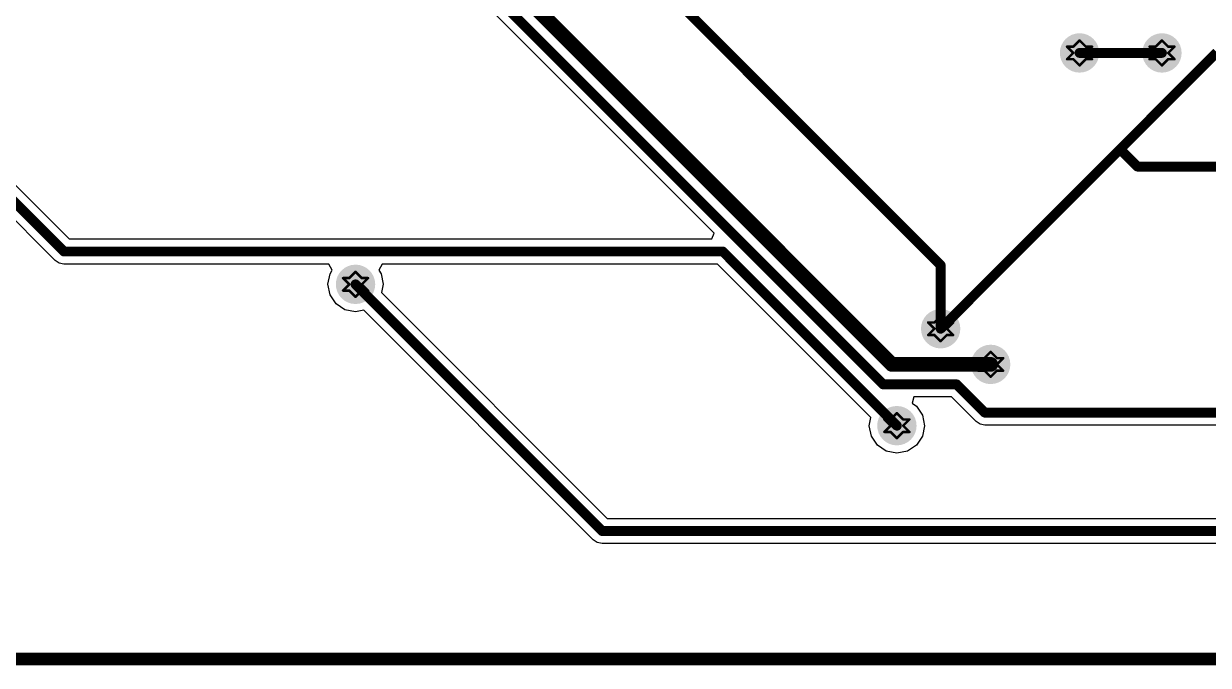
# Model space of a CAD drawing. Header units: millimetres. Extents: x -4.38 to -1.03, y 0 to 2.6.
# Drawn here: x -3.693 to -2.745, y -0.005 to 0.508 of the extents above; entities that cross this region are included whole.
import ezdxf

# ---------------------------------------------------------------- set-up
doc = ezdxf.new("R2010")
doc.units = ezdxf.units.MM
doc.header["$MEASUREMENT"] = 0
for name, color, linetype in [('BottomLayer', 5, 'Continuous'), ('DrillDrawing', 1, 'Continuous'), ('Mechanical1', 6, 'Continuous')]:
    doc.layers.add(name, color=color, linetype=linetype)

msp = doc.modelspace()

# ---------------------------------------------------------------- hatches: boundary and pattern name
at = {"layer": 'BottomLayer'}
h = msp.add_hatch(color=5, dxfattribs=at)
edge = h.paths.add_edge_path()
edge.add_arc((-2.84824, 0.48457), 0.01575, 0, 360, ccw=False)
h = msp.add_hatch(color=5, dxfattribs=at)
edge = h.paths.add_edge_path()
edge.add_arc((-2.78233, 0.48457), 0.01575, 0, 360, ccw=False)
h = msp.add_hatch(color=5, dxfattribs=at)
edge = h.paths.add_edge_path()
edge.add_arc((-3.42733, 0.29957), 0.01575, 0, 360, ccw=False)
h = msp.add_hatch(color=5, dxfattribs=at)
edge = h.paths.add_edge_path()
edge.add_arc((-2.95933, 0.26407), 0.01575, 0, 360, ccw=False)
h = msp.add_hatch(color=5, dxfattribs=at)
edge = h.paths.add_edge_path()
edge.add_arc((-2.91933, 0.23557), 0.01575, 0, 360, ccw=False)
h = msp.add_hatch(color=5, dxfattribs=at)
edge = h.paths.add_edge_path()
edge.add_arc((-2.99433, 0.18657), 0.01575, 0, 360, ccw=False)

# ---------------------------------------------------------------- linework, layer by layer
for p, q in [((-3.14041, 0.34046), (-3.33984, 0.53989)), ((-3.81192, 0.49135), (-3.6564, 0.33584)), ((-3.66766, 0.3187), (-3.81788, 0.46893)), ((-3.6564, 0.33584), (-3.14232, 0.33584)), ((-3.14232, 0.33584), (-3.14041, 0.34046)), ((-3.6644, 0.31653), (-3.66766, 0.3187)), ((-3.66056, 0.31577), (-3.6644, 0.31653)), ((-3.44856, 0.31577), (-3.66056, 0.31577)), ((-3.44589, 0.31077), (-3.44856, 0.31577)), ((-3.40609, 0.31577), (-3.40877, 0.31077)), ((-3.13772, 0.31577), (-3.40609, 0.31577)), ((-3.0151, 0.19314), (-3.13772, 0.31577)), ((-3.4494, 0.29957), (-3.44772, 0.30802)), ((-3.44772, 0.30802), (-3.44589, 0.31077)), ((-3.40877, 0.31077), (-3.40693, 0.30802)), ((-3.40693, 0.30802), (-3.40525, 0.29957)), ((-3.44772, 0.29112), (-3.4494, 0.29957)), ((-3.40525, 0.29957), (-3.40656, 0.29299)), ((-3.44294, 0.28396), (-3.44772, 0.29112)), ((-3.40656, 0.29299), (-3.22596, 0.1124)), ((-3.43578, 0.27917), (-3.44294, 0.28396)), ((-3.42733, 0.27749), (-3.43578, 0.27917)), ((-3.42075, 0.2788), (-3.42733, 0.27749)), ((-3.23722, 0.09527), (-3.42075, 0.2788)), ((-2.98072, 0.20953), (-2.98224, 0.20453)), ((-2.95067, 0.20953), (-2.98072, 0.20953)), ((-2.93101, 0.18988), (-2.95067, 0.20953)), ((-2.98224, 0.20453), (-2.97871, 0.20218)), ((-2.97871, 0.20218), (-2.97393, 0.19502)), ((-3.0164, 0.18657), (-3.0151, 0.19314)), ((-2.97393, 0.19502), (-2.97225, 0.18657)), ((-2.92776, 0.1877), (-2.93101, 0.18988)), ((-3.01472, 0.17812), (-3.0164, 0.18657)), ((-2.97225, 0.18657), (-2.97393, 0.17812)), ((-2.92392, 0.18694), (-2.92776, 0.1877)), ((-2.09505, 0.18694), (-2.92392, 0.18694)), ((-3.00994, 0.17096), (-3.01472, 0.17812)), ((-3.00278, 0.16617), (-3.00994, 0.17096)), ((-2.97871, 0.17096), (-2.98588, 0.16617)), ((-2.97393, 0.17812), (-2.97871, 0.17096)), ((-2.99433, 0.16449), (-3.00278, 0.16617)), ((-2.98588, 0.16617), (-2.99433, 0.16449)), ((-3.22596, 0.1124), (-1.94128, 0.1124)), ((-3.23396, 0.09309), (-3.23722, 0.09527)), ((-3.23012, 0.09233), (-3.23396, 0.09309)), ((-1.93712, 0.09233), (-3.23012, 0.09233)), ((-4.37974, 0), (-1.03328, 0))]:
    msp.add_line(p, q, dxfattribs=at)
for points, const_width in [([(-2.95933, 0.31493), (-3.35296, 0.70857)], 0.00787), ([(-3.00533, 0.21957), (-3.42933, 0.64357)], 0.00787), ([(-2.99833, 0.23557), (-3.38133, 0.61857)], 0.01181), ([(-3.66056, 0.3258), (-3.81901, 0.48425)], 0.00787), ([(-2.78233, 0.48457), (-2.84824, 0.48457)], 0.00787), ([(-2.73833, 0.48507), (-2.81583, 0.40757)], 0.00787), ([(-2.81583, 0.40757), (-2.95933, 0.26407)], 0.00787), ([(-2.80196, 0.3937), (-2.81583, 0.40757)], 0.00787), ([(-1.97816, 0.3937), (-2.80196, 0.3937)], 0.00787), ([(-3.13356, 0.3258), (-3.66056, 0.3258)], 0.00787), ([(-2.99433, 0.18657), (-3.13356, 0.3258)], 0.00787), ([(-2.95933, 0.26407), (-2.95933, 0.31493)], 0.00787), ([(-3.23012, 0.10236), (-3.42733, 0.29957)], 0.00787), ([(-2.91933, 0.23557), (-2.99833, 0.23557)], 0.01181), ([(-2.94651, 0.21957), (-3.00533, 0.21957)], 0.00787), ([(-2.92392, 0.19697), (-2.94651, 0.21957)], 0.00787), ([(-2.09505, 0.19697), (-2.92392, 0.19697)], 0.00787), ([(-1.93712, 0.10236), (-3.23012, 0.10236)], 0.00787)]:
    msp.add_lwpolyline(points, dxfattribs=dict(at, const_width=const_width))
for points, const_width in [([(-2.84627, 0.48457, -1), (-2.85021, 0.48457, -1)], 0.00394), ([(-2.78036, 0.48457, -1), (-2.78429, 0.48457, -1)], 0.00394), ([(-2.81386, 0.40757, -1), (-2.81779, 0.40757, -1)], 0.00394), ([(-2.81386, 0.40757, -1), (-2.81779, 0.40757, -1)], 0.00394), ([(-2.81386, 0.40757, -1), (-2.81779, 0.40757, -1)], 0.00394), ([(-2.79999, 0.3937, -1), (-2.80393, 0.3937, -1)], 0.00394), ([(-2.79999, 0.3937, -1), (-2.80393, 0.3937, -1)], 0.00394), ([(-3.65859, 0.3258, -1), (-3.66253, 0.3258, -1)], 0.00394), ([(-3.65859, 0.3258, -1), (-3.66253, 0.3258, -1)], 0.00394), ([(-3.13159, 0.3258, -1), (-3.13553, 0.3258, -1)], 0.00394), ([(-3.13159, 0.3258, -1), (-3.13553, 0.3258, -1)], 0.00394), ([(-2.95736, 0.31493, -1), (-2.96129, 0.31493, -1)], 0.00394), ([(-2.95736, 0.31493, -1), (-2.96129, 0.31493, -1)], 0.00394), ([(-3.42536, 0.29957, -1), (-3.42929, 0.29957, -1)], 0.00394), ([(-2.95736, 0.26407, -1), (-2.96129, 0.26407, -1)], 0.00394), ([(-2.95736, 0.26407, -1), (-2.96129, 0.26407, -1)], 0.00394), ([(-2.99537, 0.23557, -1), (-3.00128, 0.23557, -1)], 0.00591), ([(-2.99537, 0.23557, -1), (-3.00128, 0.23557, -1)], 0.00591), ([(-2.91637, 0.23557, -1), (-2.92228, 0.23557, -1)], 0.00591), ([(-3.00336, 0.21957, -1), (-3.00729, 0.21957, -1)], 0.00394), ([(-3.00336, 0.21957, -1), (-3.00729, 0.21957, -1)], 0.00394), ([(-2.94454, 0.21957, -1), (-2.94848, 0.21957, -1)], 0.00394), ([(-2.94454, 0.21957, -1), (-2.94848, 0.21957, -1)], 0.00394), ([(-2.92195, 0.19697, -1), (-2.92589, 0.19697, -1)], 0.00394), ([(-2.92195, 0.19697, -1), (-2.92589, 0.19697, -1)], 0.00394), ([(-2.99236, 0.18657, -1), (-2.99629, 0.18657, -1)], 0.00394), ([(-3.22815, 0.10236, -1), (-3.23209, 0.10236, -1)], 0.00394), ([(-3.22815, 0.10236, -1), (-3.23209, 0.10236, -1)], 0.00394)]:
    msp.add_lwpolyline(points, format="xyb", close=True, dxfattribs=dict(at, const_width=const_width))
at = {"layer": 'DrillDrawing', "const_width": 0.002}
for points in [[(-2.84824, 0.49457), (-2.85324, 0.48957)], [(-2.84324, 0.48957), (-2.84824, 0.49457)], [(-2.78233, 0.49457), (-2.78733, 0.48957)], [(-2.77733, 0.48957), (-2.78233, 0.49457)], [(-2.85324, 0.48957), (-2.85824, 0.48957)], [(-2.85324, 0.48457), (-2.85824, 0.48957)], [(-2.85324, 0.48457), (-2.85824, 0.47957)], [(-2.83824, 0.48957), (-2.84324, 0.48457)], [(-2.83824, 0.48957), (-2.84324, 0.48957)], [(-2.83824, 0.47957), (-2.84324, 0.48457)], [(-2.78733, 0.48957), (-2.79233, 0.48957)], [(-2.78733, 0.48457), (-2.79233, 0.48957)], [(-2.78733, 0.48457), (-2.79233, 0.47957)], [(-2.77233, 0.48957), (-2.77733, 0.48457)], [(-2.77233, 0.48957), (-2.77733, 0.48957)], [(-2.77233, 0.47957), (-2.77733, 0.48457)], [(-2.85324, 0.47957), (-2.85824, 0.47957)], [(-2.84824, 0.47457), (-2.85324, 0.47957)], [(-2.84324, 0.47957), (-2.84824, 0.47457)], [(-2.83824, 0.47957), (-2.84324, 0.47957)], [(-2.78733, 0.47957), (-2.79233, 0.47957)], [(-2.78233, 0.47457), (-2.78733, 0.47957)], [(-2.77733, 0.47957), (-2.78233, 0.47457)], [(-2.77233, 0.47957), (-2.77733, 0.47957)], [(-3.43233, 0.30457), (-3.43733, 0.30457)], [(-3.43233, 0.29957), (-3.43733, 0.30457)], [(-3.42733, 0.30957), (-3.43233, 0.30457)], [(-3.42233, 0.30457), (-3.42733, 0.30957)], [(-3.41733, 0.30457), (-3.42233, 0.29957)], [(-3.41733, 0.30457), (-3.42233, 0.30457)], [(-3.43233, 0.29957), (-3.43733, 0.29457)], [(-3.43233, 0.29457), (-3.43733, 0.29457)], [(-3.42733, 0.28957), (-3.43233, 0.29457)], [(-3.42233, 0.29457), (-3.42733, 0.28957)], [(-3.41733, 0.29457), (-3.42233, 0.29957)], [(-3.41733, 0.29457), (-3.42233, 0.29457)], [(-2.95933, 0.27407), (-2.96433, 0.26907)], [(-2.95433, 0.26907), (-2.95933, 0.27407)], [(-2.96433, 0.26907), (-2.96933, 0.26907)], [(-2.96433, 0.26407), (-2.96933, 0.26907)], [(-2.94933, 0.26907), (-2.95433, 0.26407)], [(-2.94933, 0.26907), (-2.95433, 0.26907)], [(-2.96433, 0.26407), (-2.96933, 0.25907)], [(-2.96433, 0.25907), (-2.96933, 0.25907)], [(-2.95933, 0.25407), (-2.96433, 0.25907)], [(-2.95433, 0.25907), (-2.95933, 0.25407)], [(-2.94933, 0.25907), (-2.95433, 0.26407)], [(-2.94933, 0.25907), (-2.95433, 0.25907)], [(-2.91933, 0.24557), (-2.92433, 0.24057)], [(-2.91433, 0.24057), (-2.91933, 0.24557)], [(-2.92433, 0.24057), (-2.92933, 0.24057)], [(-2.92433, 0.23557), (-2.92933, 0.24057)], [(-2.90933, 0.24057), (-2.91433, 0.23557)], [(-2.90933, 0.24057), (-2.91433, 0.24057)], [(-2.92433, 0.23557), (-2.92933, 0.23057)], [(-2.92433, 0.23057), (-2.92933, 0.23057)], [(-2.91933, 0.22557), (-2.92433, 0.23057)], [(-2.91433, 0.23057), (-2.91933, 0.22557)], [(-2.90933, 0.23057), (-2.91433, 0.23557)], [(-2.90933, 0.23057), (-2.91433, 0.23057)], [(-2.99933, 0.19157), (-3.00433, 0.19157)], [(-2.99933, 0.18657), (-3.00433, 0.19157)], [(-2.99433, 0.19657), (-2.99933, 0.19157)], [(-2.98933, 0.19157), (-2.99433, 0.19657)], [(-2.98433, 0.19157), (-2.98933, 0.18657)], [(-2.98433, 0.19157), (-2.98933, 0.19157)], [(-2.99933, 0.18657), (-3.00433, 0.18157)], [(-2.99933, 0.18157), (-3.00433, 0.18157)], [(-2.99433, 0.17657), (-2.99933, 0.18157)], [(-2.98933, 0.18157), (-2.99433, 0.17657)], [(-2.98433, 0.18157), (-2.98933, 0.18657)], [(-2.98433, 0.18157), (-2.98933, 0.18157)]]:
    msp.add_lwpolyline(points, dxfattribs=at)
at = {"layer": 'DrillDrawing', "const_width": 0.001}
for points in [[(-2.84774, 0.49457, -1), (-2.84874, 0.49457, -1)], [(-2.84774, 0.49457, -1), (-2.84874, 0.49457, -1)], [(-2.78183, 0.49457, -1), (-2.78283, 0.49457, -1)], [(-2.78183, 0.49457, -1), (-2.78283, 0.49457, -1)], [(-2.85774, 0.48957, -1), (-2.85874, 0.48957, -1)], [(-2.85774, 0.48957, -1), (-2.85874, 0.48957, -1)], [(-2.85274, 0.48957, -1), (-2.85374, 0.48957, -1)], [(-2.85274, 0.48957, -1), (-2.85374, 0.48957, -1)], [(-2.85274, 0.48457, -1), (-2.85374, 0.48457, -1)], [(-2.85274, 0.48457, -1), (-2.85374, 0.48457, -1)], [(-2.84274, 0.48957, -1), (-2.84374, 0.48957, -1)], [(-2.84274, 0.48957, -1), (-2.84374, 0.48957, -1)], [(-2.84274, 0.48457, -1), (-2.84374, 0.48457, -1)], [(-2.84274, 0.48457, -1), (-2.84374, 0.48457, -1)], [(-2.83774, 0.48957, -1), (-2.83874, 0.48957, -1)], [(-2.83774, 0.48957, -1), (-2.83874, 0.48957, -1)], [(-2.79183, 0.48957, -1), (-2.79283, 0.48957, -1)], [(-2.79183, 0.48957, -1), (-2.79283, 0.48957, -1)], [(-2.78683, 0.48957, -1), (-2.78783, 0.48957, -1)], [(-2.78683, 0.48957, -1), (-2.78783, 0.48957, -1)], [(-2.78683, 0.48457, -1), (-2.78783, 0.48457, -1)], [(-2.78683, 0.48457, -1), (-2.78783, 0.48457, -1)], [(-2.77683, 0.48957, -1), (-2.77783, 0.48957, -1)], [(-2.77683, 0.48957, -1), (-2.77783, 0.48957, -1)], [(-2.77683, 0.48457, -1), (-2.77783, 0.48457, -1)], [(-2.77683, 0.48457, -1), (-2.77783, 0.48457, -1)], [(-2.77183, 0.48957, -1), (-2.77283, 0.48957, -1)], [(-2.77183, 0.48957, -1), (-2.77283, 0.48957, -1)], [(-2.85774, 0.47957, -1), (-2.85874, 0.47957, -1)], [(-2.85774, 0.47957, -1), (-2.85874, 0.47957, -1)], [(-2.85274, 0.47957, -1), (-2.85374, 0.47957, -1)], [(-2.85274, 0.47957, -1), (-2.85374, 0.47957, -1)], [(-2.84774, 0.47457, -1), (-2.84874, 0.47457, -1)], [(-2.84774, 0.47457, -1), (-2.84874, 0.47457, -1)], [(-2.84274, 0.47957, -1), (-2.84374, 0.47957, -1)], [(-2.84274, 0.47957, -1), (-2.84374, 0.47957, -1)], [(-2.83774, 0.47957, -1), (-2.83874, 0.47957, -1)], [(-2.83774, 0.47957, -1), (-2.83874, 0.47957, -1)], [(-2.79183, 0.47957, -1), (-2.79283, 0.47957, -1)], [(-2.79183, 0.47957, -1), (-2.79283, 0.47957, -1)], [(-2.78683, 0.47957, -1), (-2.78783, 0.47957, -1)], [(-2.78683, 0.47957, -1), (-2.78783, 0.47957, -1)], [(-2.78183, 0.47457, -1), (-2.78283, 0.47457, -1)], [(-2.78183, 0.47457, -1), (-2.78283, 0.47457, -1)], [(-2.77683, 0.47957, -1), (-2.77783, 0.47957, -1)], [(-2.77683, 0.47957, -1), (-2.77783, 0.47957, -1)], [(-2.77183, 0.47957, -1), (-2.77283, 0.47957, -1)], [(-2.77183, 0.47957, -1), (-2.77283, 0.47957, -1)], [(-3.43683, 0.30457, -1), (-3.43783, 0.30457, -1)], [(-3.43683, 0.30457, -1), (-3.43783, 0.30457, -1)], [(-3.43183, 0.30457, -1), (-3.43283, 0.30457, -1)], [(-3.43183, 0.30457, -1), (-3.43283, 0.30457, -1)], [(-3.42683, 0.30957, -1), (-3.42783, 0.30957, -1)], [(-3.42683, 0.30957, -1), (-3.42783, 0.30957, -1)], [(-3.42183, 0.30457, -1), (-3.42283, 0.30457, -1)], [(-3.42183, 0.30457, -1), (-3.42283, 0.30457, -1)], [(-3.41683, 0.30457, -1), (-3.41783, 0.30457, -1)], [(-3.41683, 0.30457, -1), (-3.41783, 0.30457, -1)], [(-3.43683, 0.29457, -1), (-3.43783, 0.29457, -1)], [(-3.43683, 0.29457, -1), (-3.43783, 0.29457, -1)], [(-3.43183, 0.29957, -1), (-3.43283, 0.29957, -1)], [(-3.43183, 0.29957, -1), (-3.43283, 0.29957, -1)], [(-3.43183, 0.29457, -1), (-3.43283, 0.29457, -1)], [(-3.43183, 0.29457, -1), (-3.43283, 0.29457, -1)], [(-3.42183, 0.29957, -1), (-3.42283, 0.29957, -1)], [(-3.42183, 0.29957, -1), (-3.42283, 0.29957, -1)], [(-3.42183, 0.29457, -1), (-3.42283, 0.29457, -1)], [(-3.42183, 0.29457, -1), (-3.42283, 0.29457, -1)], [(-3.41683, 0.29457, -1), (-3.41783, 0.29457, -1)], [(-3.41683, 0.29457, -1), (-3.41783, 0.29457, -1)], [(-3.42683, 0.28957, -1), (-3.42783, 0.28957, -1)], [(-3.42683, 0.28957, -1), (-3.42783, 0.28957, -1)], [(-2.95883, 0.27407, -1), (-2.95983, 0.27407, -1)], [(-2.95883, 0.27407, -1), (-2.95983, 0.27407, -1)], [(-2.96883, 0.26907, -1), (-2.96983, 0.26907, -1)], [(-2.96883, 0.26907, -1), (-2.96983, 0.26907, -1)], [(-2.96383, 0.26907, -1), (-2.96483, 0.26907, -1)], [(-2.96383, 0.26907, -1), (-2.96483, 0.26907, -1)], [(-2.95383, 0.26907, -1), (-2.95483, 0.26907, -1)], [(-2.95383, 0.26907, -1), (-2.95483, 0.26907, -1)], [(-2.94883, 0.26907, -1), (-2.94983, 0.26907, -1)], [(-2.94883, 0.26907, -1), (-2.94983, 0.26907, -1)], [(-2.96883, 0.25907, -1), (-2.96983, 0.25907, -1)], [(-2.96883, 0.25907, -1), (-2.96983, 0.25907, -1)], [(-2.96383, 0.26407, -1), (-2.96483, 0.26407, -1)], [(-2.96383, 0.26407, -1), (-2.96483, 0.26407, -1)], [(-2.96383, 0.25907, -1), (-2.96483, 0.25907, -1)], [(-2.96383, 0.25907, -1), (-2.96483, 0.25907, -1)], [(-2.95383, 0.26407, -1), (-2.95483, 0.26407, -1)], [(-2.95383, 0.26407, -1), (-2.95483, 0.26407, -1)], [(-2.95383, 0.25907, -1), (-2.95483, 0.25907, -1)], [(-2.95383, 0.25907, -1), (-2.95483, 0.25907, -1)], [(-2.94883, 0.25907, -1), (-2.94983, 0.25907, -1)], [(-2.94883, 0.25907, -1), (-2.94983, 0.25907, -1)], [(-2.95883, 0.25407, -1), (-2.95983, 0.25407, -1)], [(-2.95883, 0.25407, -1), (-2.95983, 0.25407, -1)], [(-2.91883, 0.24557, -1), (-2.91983, 0.24557, -1)], [(-2.91883, 0.24557, -1), (-2.91983, 0.24557, -1)], [(-2.92883, 0.24057, -1), (-2.92983, 0.24057, -1)], [(-2.92883, 0.24057, -1), (-2.92983, 0.24057, -1)], [(-2.92383, 0.24057, -1), (-2.92483, 0.24057, -1)], [(-2.92383, 0.24057, -1), (-2.92483, 0.24057, -1)], [(-2.91383, 0.24057, -1), (-2.91483, 0.24057, -1)], [(-2.91383, 0.24057, -1), (-2.91483, 0.24057, -1)], [(-2.90883, 0.24057, -1), (-2.90983, 0.24057, -1)], [(-2.90883, 0.24057, -1), (-2.90983, 0.24057, -1)], [(-2.92883, 0.23057, -1), (-2.92983, 0.23057, -1)], [(-2.92883, 0.23057, -1), (-2.92983, 0.23057, -1)], [(-2.92383, 0.23557, -1), (-2.92483, 0.23557, -1)], [(-2.92383, 0.23557, -1), (-2.92483, 0.23557, -1)], [(-2.92383, 0.23057, -1), (-2.92483, 0.23057, -1)], [(-2.92383, 0.23057, -1), (-2.92483, 0.23057, -1)], [(-2.91383, 0.23557, -1), (-2.91483, 0.23557, -1)], [(-2.91383, 0.23557, -1), (-2.91483, 0.23557, -1)], [(-2.91383, 0.23057, -1), (-2.91483, 0.23057, -1)], [(-2.91383, 0.23057, -1), (-2.91483, 0.23057, -1)], [(-2.90883, 0.23057, -1), (-2.90983, 0.23057, -1)], [(-2.90883, 0.23057, -1), (-2.90983, 0.23057, -1)], [(-2.91883, 0.22557, -1), (-2.91983, 0.22557, -1)], [(-2.91883, 0.22557, -1), (-2.91983, 0.22557, -1)], [(-3.00383, 0.19157, -1), (-3.00483, 0.19157, -1)], [(-3.00383, 0.19157, -1), (-3.00483, 0.19157, -1)], [(-2.99883, 0.19157, -1), (-2.99983, 0.19157, -1)], [(-2.99883, 0.19157, -1), (-2.99983, 0.19157, -1)], [(-2.99383, 0.19657, -1), (-2.99483, 0.19657, -1)], [(-2.99383, 0.19657, -1), (-2.99483, 0.19657, -1)], [(-2.98883, 0.19157, -1), (-2.98983, 0.19157, -1)], [(-2.98883, 0.19157, -1), (-2.98983, 0.19157, -1)], [(-2.98383, 0.19157, -1), (-2.98483, 0.19157, -1)], [(-2.98383, 0.19157, -1), (-2.98483, 0.19157, -1)], [(-3.00383, 0.18157, -1), (-3.00483, 0.18157, -1)], [(-3.00383, 0.18157, -1), (-3.00483, 0.18157, -1)], [(-2.99883, 0.18657, -1), (-2.99983, 0.18657, -1)], [(-2.99883, 0.18657, -1), (-2.99983, 0.18657, -1)], [(-2.99883, 0.18157, -1), (-2.99983, 0.18157, -1)], [(-2.99883, 0.18157, -1), (-2.99983, 0.18157, -1)], [(-2.98883, 0.18657, -1), (-2.98983, 0.18657, -1)], [(-2.98883, 0.18657, -1), (-2.98983, 0.18657, -1)], [(-2.98883, 0.18157, -1), (-2.98983, 0.18157, -1)], [(-2.98883, 0.18157, -1), (-2.98983, 0.18157, -1)], [(-2.98383, 0.18157, -1), (-2.98483, 0.18157, -1)], [(-2.98383, 0.18157, -1), (-2.98483, 0.18157, -1)], [(-2.99383, 0.17657, -1), (-2.99483, 0.17657, -1)], [(-2.99383, 0.17657, -1), (-2.99483, 0.17657, -1)]]:
    msp.add_lwpolyline(points, format="xyb", close=True, dxfattribs=at)
at = {"layer": 'Mechanical1', "const_width": 0.01}
msp.add_lwpolyline([(-1.03328, 0), (-4.37974, 0)], dxfattribs=at)

doc.saveas('drawing.dxf')
